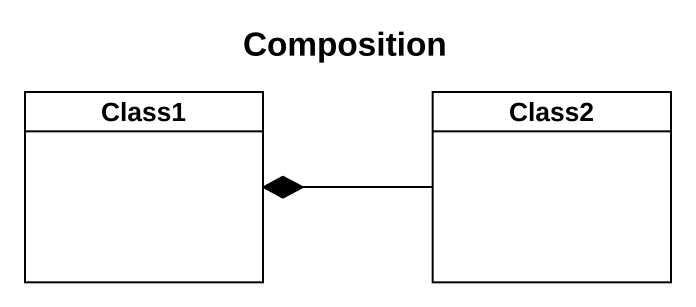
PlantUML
@startuml
title Composition
hide circle
hide empty members
class Class1
class Class2
Class2 -left-* Class1
@enduml
